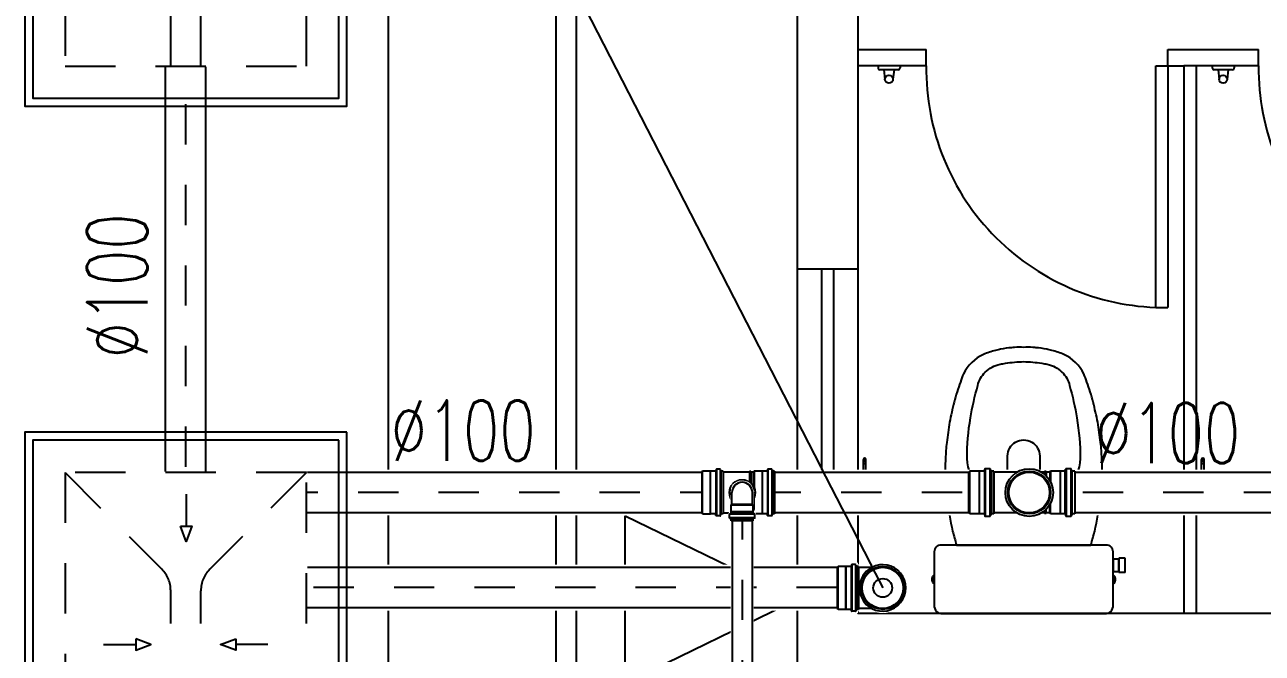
# Model space of a CAD drawing. Header units: inches. Extents: x 542787 to 543192, y 9574025 to 9574373.
# Drawn here: x 543036.852 to 543039.925, y 9574120.461 to 9574122.021 of the extents above; entities that cross this region are included whole.
import ezdxf
from ezdxf.enums import TextEntityAlignment as Align

# ---------------------------------------------------------------- set-up
doc = ezdxf.new("R2010")
doc.units = ezdxf.units.IN
doc.header["$MEASUREMENT"] = 0
for name, pattern in [('DASHDOT', [1, 0.5, -0.25, 0, -0.25]), ('HIDDEN', [0.375, 0.25, -0.125]), ('HIDDEN2', [4.7625, 3.175, -1.5875])]:
    doc.linetypes.add(name, pattern=pattern)
for name, color, linetype in [('EIXO', 8, 'Continuous'), ('I-ARQ', 8, 'Continuous'), ('I-CONEXAO', 1, 'Continuous'), ('I-ESGOTO', 6, 'Continuous'), ('I-NORMO_INST', 4, 'Continuous'), ('TINTERNO', 8, 'Continuous')]:
    doc.layers.add(name, color=color, linetype=linetype)
doc.styles.add('125', font='ROMANS.SHX', dxfattribs={"width": 0.7, "height": 0.25})
doc.styles.add('25', font='ROMANS.SHX', dxfattribs={"width": 0.7, "height": 0.05})

# ---------------------------------------------------------------- blocks, each defined once
blk = doc.blocks.new('*U157')
at = {"color": 2}
blk.add_wipeout([(0, 0.0569), (1.384, 0.0569), (1.384, -0.0569), (0, -0.0569)], dxfattribs=at)
for p, q in [((0, 0.05), (1.384, 0.05)), ((0, -0.05), (1.384, -0.05))]:
    blk.add_line(p, q)
at = {"layer": 'EIXO', "linetype": 'DASHDOT', "ltscale": 0.01}
blk.add_line((0, 0), (1.384, 0), dxfattribs=at)
blk = doc.blocks.new('*U162')
at = {"color": 2}
blk.add_wipeout([(0, 0.0569), (1.8134, 0.0569), (1.8134, -0.0569), (0, -0.0569)], dxfattribs=at)
for p, q in [((0, 0.05), (1.8134, 0.05)), ((0, -0.05), (1.8134, -0.05))]:
    blk.add_line(p, q)
at = {"layer": 'EIXO', "linetype": 'DASHDOT', "ltscale": 0.01}
blk.add_line((0, 0), (1.8134, 0), dxfattribs=at)
blk = doc.blocks.new('*U163')
at = {"color": 2}
blk.add_wipeout([(0, 0.0569), (5.4573, 0.0569), (5.4573, -0.0569), (0, -0.0569)], dxfattribs=at)
for p, q in [((0, 0.05), (5.4573, 0.05)), ((0, -0.05), (5.4573, -0.05))]:
    blk.add_line(p, q)
at = {"layer": 'EIXO', "linetype": 'DASHDOT', "ltscale": 0.01}
blk.add_line((0, 0), (5.4573, 0), dxfattribs=at)
blk = doc.blocks.new('*U164')
at = {"color": 2}
blk.add_wipeout([(-0.0285, 0), (-0.0285, 0.6613), (0.0285, 0.6613), (0.0285, 0)], dxfattribs=at)
for p, q in [((-0.025, 0), (-0.025, 0.6613)), ((0.025, 0), (0.025, 0.6613))]:
    blk.add_line(p, q)
at = {"layer": 'EIXO', "linetype": 'DASHDOT', "ltscale": 0.01}
blk.add_line((0, 0), (0, 0.6613), dxfattribs=at)
blk = doc.blocks.new('*U109')
at = {"color": 2}
blk.add_wipeout([(0.0569, 0), (0.0569, -20.7285), (-0.0569, -20.7285), (-0.0569, 0)], dxfattribs=at)
for p, q in [((-0.05, 0), (-0.05, -20.7285)), ((0.05, 0), (0.05, -20.7285))]:
    blk.add_line(p, q)
at = {"layer": 'EIXO', "linetype": 'DASHDOT', "ltscale": 0.01}
blk.add_line((0, 0), (0, -20.7285), dxfattribs=at)
blk = doc.blocks.new('*U70')
at = {"color": 2, "ltscale": 0.5}
blk.add_wipeout([(-0.302, -0.302), (0.302, -0.302), (0.302, 0.302), (-0.302, 0.302)], dxfattribs=at)
at = {"ltscale": 0.5}
blk.add_lwpolyline([(-0.4, -0.4), (0.4, -0.4), (0.4, 0.4), (-0.4, 0.4)], close=True, dxfattribs=at)
at = {"color": 8, "ltscale": 0.5}
blk.add_lwpolyline([(-0.38, -0.38), (0.38, -0.38), (0.38, 0.38), (-0.38, 0.38)], close=True, dxfattribs=at)
at = {"color": 8, "linetype": 'HIDDEN', "ltscale": 0.5}
blk.add_lwpolyline([(-0.3, -0.3), (0.3, -0.3), (0.3, 0.3), (-0.3, 0.3)], close=True, dxfattribs=at)
at = {"layer": 'I-CONEXAO', "color": 8, "linetype": 'HIDDEN', "ltscale": 0.5}
for p, q in [((-0.0375, 0.3), (-0.0375, -0.0064)), ((0.0375, 0.3), (0.0375, -0.0064)), ((-0.3, -0.3), (-0.0595, -0.0595)), ((0.3, -0.3), (0.0595, -0.0595))]:
    blk.add_line(p, q, dxfattribs=at)
at = {"layer": 'I-CONEXAO', "color": 8, "ltscale": 0.5}
for p, q in [((-0.2041, 0.127), (-0.1243, 0.127)), ((0.2041, 0.127), (0.1243, 0.127)), ((-0.0006, -0.2462), (-0.0006, -0.1664))]:
    blk.add_line(p, q, dxfattribs=at)
for points in [[(-0.1243, 0.113), (-0.1243, 0.1411), (-0.0865, 0.127)], [(0.1243, 0.113), (0.1243, 0.1411), (0.0865, 0.127)], [(0.0135, -0.1664), (-0.0147, -0.1664), (-0.0006, -0.1286)]]:
    blk.add_lwpolyline(points, close=True, dxfattribs=at)
at = {"layer": 'I-CONEXAO', "color": 8, "linetype": 'HIDDEN', "ltscale": 0.5}
for centre, start, end in [((-0.1125, -0.0064), 315, 0), ((0.1125, -0.0064), 180, 225)]:
    blk.add_arc(centre, 0.075, start, end, dxfattribs=at)
blk = doc.blocks.new('A$C125A11A8')
for p, q in [((0, -0.0531), (0, 0.0531)), ((0, 0.0531), (0.0061, 0.0531)), ((0.0074, 0.0541), (0.0084, 0.0581)), ((0.0097, 0.0591), (0.0214, 0.0591)), ((0.0097, -0.0577), (0.0097, 0.0577)), ((0.0214, -0.0577), (0.0214, 0.0577)), ((0.023, 0.0543), (0.0227, 0.0578)), ((0.0244, 0.0531), (0.0357, 0.0531)), ((0.0244, -0.0531), (0.0244, 0.0531)), ((0.0357, -0.0531), (0.0357, 0.0531)), ((0.0357, 0.0531), (0.036, 0.0527)), ((0.036, 0.0527), (0.0597, 0.0527)), ((0.0597, 0.0527), (0.0597, 0.0255)), ((0.0597, 0.0527), (0.0621, 0.0503)), ((0.0621, 0.0503), (0.0709, 0.0503)), ((0.0709, 0.0503), (0.071, 0.0523)), ((0.0709, 0.0503), (0.0709, 0.0415)), ((0.071, 0.0523), (0.075, 0.0523)), ((0.0751, 0.0503), (0.075, 0.0523)), ((0.0751, 0.0503), (0.082, 0.0503)), ((0.0751, 0.0503), (0.0751, 0.0454)), ((0.1438, 0.0503), (0.2007, 0.0503)), ((0.2007, -0.0531), (0.2007, 0.0531)), ((0.2007, 0.0531), (0.2067, 0.0531)), ((0.208, 0.0541), (0.2091, 0.0581)), ((0.2104, 0.0591), (0.2221, 0.0591)), ((0.2104, -0.0577), (0.2104, 0.0577)), ((0.2221, -0.0577), (0.2221, 0.0577)), ((0.2237, 0.0543), (0.2234, 0.0578)), ((0.225, 0.0531), (0.2363, 0.0531)), ((0.2363, 0.0531), (0.2367, 0.0527)), ((0.2367, 0.0527), (0.2603, 0.0527)), ((0.2603, 0.0527), (0.2627, 0.0503)), ((0.2627, 0.0503), (0.2627, -0.0503)), ((0.0597, -0.0527), (0.0597, -0.0255)), ((0, -0.0531), (0.0061, -0.0531)), ((0.0074, -0.0541), (0.0084, -0.0581)), ((0.0097, -0.0591), (0.0214, -0.0591)), ((0.023, -0.0543), (0.0227, -0.0578)), ((0.0244, -0.0531), (0.0357, -0.0531)), ((0.0357, -0.0531), (0.036, -0.0527)), ((0.036, -0.0527), (0.0597, -0.0527)), ((0.0597, -0.0527), (0.0621, -0.0503)), ((0.0621, -0.0503), (0.0709, -0.0503)), ((0.0709, -0.0503), (0.0709, -0.0415)), ((0.0709, -0.0503), (0.071, -0.0523)), ((0.071, -0.0523), (0.075, -0.0523)), ((0.0751, -0.0503), (0.075, -0.0523)), ((0.0751, -0.0503), (0.0751, -0.0454)), ((0.0751, -0.0503), (0.082, -0.0503)), ((0.1438, -0.0503), (0.2007, -0.0503)), ((0.2007, -0.0531), (0.2067, -0.0531)), ((0.208, -0.0541), (0.2091, -0.0581)), ((0.2104, -0.0591), (0.2221, -0.0591)), ((0.2237, -0.0543), (0.2234, -0.0578)), ((0.225, -0.0531), (0.2363, -0.0531)), ((0.2363, -0.0531), (0.2367, -0.0527)), ((0.2367, -0.0527), (0.2603, -0.0527)), ((0.2603, -0.0527), (0.2627, -0.0503))]:
    blk.add_line(p, q)
at = {"color": 8}
for p, q in [((0.0071, -0.0531), (0.0071, 0.0531)), ((0.0231, -0.0531), (0.0231, 0.0531)), ((0.036, -0.0527), (0.036, 0.0527)), ((0.0621, 0.0503), (0.0621, 0.03)), ((0.2007, 0.0503), (0.2007, -0.0503)), ((0.2007, 0.0503), (0.2007, -0.0503)), ((0.2078, -0.0531), (0.2078, 0.0531)), ((0.2238, -0.0531), (0.2238, 0.0531)), ((0.2363, 0.0531), (0.2363, -0.0531)), ((0.2367, 0.0527), (0.2367, -0.0527)), ((0.2603, 0.0527), (0.2603, -0.0527)), ((0.0621, -0.0503), (0.0621, -0.03))]:
    blk.add_line(p, q, dxfattribs=at)
for radius in [0.0591, 0.0507]:
    blk.add_circle((0.1129, 0), radius)
blk.add_circle((0.1129, 0), 0.0531, dxfattribs=at)
for centre, start, end in [((0.0061, 0.0544), 270, 345), ((0.0097, 0.0577), 90, 165), ((0.0214, 0.0577), 5, 90), ((0.0244, 0.0544), 185, 270), ((0.2067, 0.0544), 270, 345), ((0.2104, 0.0577), 90, 165), ((0.2221, 0.0577), 5, 90), ((0.225, 0.0544), 185, 270), ((0.0061, -0.0544), 15, 90), ((0.0097, -0.0577), 195, 270), ((0.0214, -0.0577), 270, 355), ((0.0244, -0.0544), 90, 175), ((0.2067, -0.0544), 15, 90), ((0.2104, -0.0577), 195, 270), ((0.2221, -0.0577), 270, 355), ((0.225, -0.0544), 90, 175)]:
    blk.add_arc(centre, 0.00133, start, end)
blk = doc.blocks.new('te100100')
at = {"color": 2}
blk.add_wipeout([(0.1503, -0.0577), (0.1267, -0.0577), (0.1263, -0.058), (0.116, -0.058), (0.1159, -0.0588), (0.1103, -0.064), (0.0986, -0.064), (0.0931, -0.0598), (0.0926, -0.058), (0.0845, -0.058), (0.0845, -0.0553), (0.0333, -0.0553), (0.0015, -0.0653), (-0.0327, -0.0553), (-0.0329, -0.0573), (-0.0447, -0.0573), (-0.0449, -0.0553), (-0.0479, -0.0553), (-0.0503, -0.0577), (-0.074, -0.0577), (-0.0743, -0.058), (-0.0847, -0.058), (-0.0848, -0.0588), (-0.0904, -0.064), (-0.1021, -0.064), (-0.1075, -0.0598), (-0.108, -0.058), (-0.1118, -0.058), (-0.1118, 0.0568), (-0.108, 0.0568), (-0.1075, 0.0586), (-0.1021, 0.0628), (-0.0904, 0.0628), (-0.0848, 0.0576), (-0.0847, 0.0568), (-0.0743, 0.0568), (-0.074, 0.0565), (-0.0503, 0.0565), (-0.0479, 0.0541), (-0.0449, 0.0541), (-0.0447, 0.0561), (-0.0329, 0.0561), (-0.0327, 0.0541), (0.0001, 0.0633), (0.0333, 0.0541), (0.0845, 0.0541), (0.0845, 0.0568), (0.0926, 0.0568), (0.0931, 0.0586), (0.0986, 0.0628), (0.1103, 0.0628), (0.1159, 0.0576), (0.116, 0.0568), (0.1263, 0.0568), (0.1267, 0.0565), (0.1503, 0.0565), (0.1509, 0.0515), (0.1509, -0.0527)], dxfattribs=at)
blk.add_blockref('A$C125A11A8', (-0.1118, -0.0006), dxfattribs=at)
blk = doc.blocks.new('J90100')
at = {"color": 1, "style": '25'}
for tag, flags, p in [('MARCA', 1, (0, -0.1877)), ('QUANT.', 3, (0, -0.2718))]:
    blk.add_attdef(tag, text='', height=0.05, dxfattribs=dict(at, flags=flags)).set_placement(p, align=Align.CENTER)
at = {"color": 2}
blk.add_wipeout([(0.0824, 0.0627), (0.0824, 0.0583), (0.093, 0.0583), (0.0932, 0.058), (0.113, 0.058), (0.1131, 0.0529), (0.1131, -0.0529), (0.113, -0.058), (0.0932, -0.058), (0.093, -0.0583), (0.0824, -0.0583), (0.0824, -0.0627), (0.0614, -0.0627), (0.0614, -0.0583), (0.055, -0.0583), (0.055, -0.0558), (0.0285, -0.0558), (0.0221, -0.0586), (0.016, -0.0606), (0.0052, -0.0624), (-0.0047, -0.0625), (-0.0124, -0.0614), (-0.0226, -0.0584), (-0.0345, -0.0523), (-0.0422, -0.0463), (-0.0467, -0.0418), (-0.0518, -0.0353), (-0.0551, -0.0298), (-0.0582, -0.0233), (-0.0609, -0.0148), (-0.0622, -0.0077), (-0.0627, 0), (-0.0622, 0.0078), (-0.0608, 0.0151), (-0.0589, 0.0215), (-0.0557, 0.0287), (-0.0513, 0.0359), (-0.0444, 0.0442), (-0.0357, 0.0515), (-0.0297, 0.0551), (-0.0226, 0.0584), (-0.0159, 0.0606), (-0.0058, 0.0624), (0.0025, 0.0626), (0.0119, 0.0615), (0.0208, 0.0591), (0.0285, 0.0558), (0.055, 0.0558), (0.055, 0.0583), (0.0614, 0.0583), (0.0614, 0.0627)], dxfattribs=at)
for p, q in [((0.0273, 0.0508), (0.06, 0.0508)), ((0.06, -0.0533), (0.06, 0.0533)), ((0.06, 0.0533), (0.0644, 0.0533)), ((0.0662, 0.0569), (0.0654, 0.054)), ((0.0672, 0.0577), (0.0766, 0.0577)), ((0.0672, -0.0567), (0.0672, 0.0567)), ((0.0766, -0.0567), (0.0766, 0.0567)), ((0.0776, 0.0567), (0.0778, 0.0542)), ((0.0788, 0.0533), (0.0909, 0.0533)), ((0.0909, 0.0533), (0.0912, 0.053)), ((0.1109, 0.053), (0.0912, 0.053)), ((0.1109, 0.053), (0.1131, 0.0508)), ((0.1131, -0.0508), (0.1131, 0.0508)), ((0.0273, -0.0508), (0.06, -0.0508)), ((0.06, -0.0533), (0.0644, -0.0533)), ((0.0662, -0.0569), (0.0654, -0.054)), ((0.0672, -0.0577), (0.0766, -0.0577)), ((0.0776, -0.0567), (0.0778, -0.0542)), ((0.0788, -0.0533), (0.0909, -0.0533)), ((0.0909, -0.0533), (0.0912, -0.053)), ((0.0912, -0.053), (0.1109, -0.053)), ((0.1109, -0.053), (0.1131, -0.0508))]:
    blk.add_line(p, q)
blk.add_circle((0, 0), 0.0533)
for centre, radius, start, end in [((0, 0), 0.0577, 61.785, 298.215), ((0, 0), 0.0577, 298.215, 61.785), ((0.0644, 0.0543), 0.001, 270, 345), ((0.0672, 0.0567), 0.001, 90, 165), ((0.0766, 0.0567), 0.001, 5, 90), ((0.0788, 0.0543), 0.001, 185, 270), ((0.0644, -0.0543), 0.001, 15, 90), ((0.0672, -0.0567), 0.001, 195, 270), ((0.0766, -0.0567), 0.001, 270, 355), ((0.0788, -0.0543), 0.001, 90, 175)]:
    blk.add_arc(centre, radius, start, end)
at = {"layer": 'TINTERNO'}
for p, q in [((0.06, -0.0508), (0.06, 0.0508)), ((0.0652, -0.0533), (0.0652, 0.0533)), ((0.0779, -0.0533), (0.0779, 0.0533)), ((0.0909, 0.0533), (0.0909, -0.0533)), ((0.0912, 0.053), (0.0912, -0.053)), ((0.1109, 0.053), (0.1109, -0.053))]:
    blk.add_line(p, q, dxfattribs=at)
blk.add_circle((0, 0), 0.0511, dxfattribs=at)
at = {"color": 1, "style": '25', "flags": 1}
blk.add_attdef('DESCRICAO', text='', height=0.05, dxfattribs=at).set_placement((0, -0.1085), align=Align.CENTER)
blk = doc.blocks.new('A$C01993D97')
for p, q in [((0, -0.0533), (0, 0.0532)), ((0, 0.0532), (0.0044, 0.0532)), ((0.0062, 0.0569), (0.0054, 0.054)), ((0.0072, 0.0576), (0.0166, 0.0576)), ((0.0072, -0.0567), (0.0072, 0.0566)), ((0.0166, -0.0567), (0.0166, 0.0566)), ((0.0176, 0.0567), (0.0178, 0.0542)), ((0.0188, 0.0532), (0.0309, 0.0532)), ((0.0309, -0.0533), (0.0309, 0.0532)), ((0.0309, 0.0532), (0.0312, 0.053)), ((0.0312, 0.053), (0.0509, 0.053)), ((0.0509, 0.053), (0.0509, 0.0119)), ((0.0509, 0.053), (0.0531, 0.0508)), ((0.0531, 0.0508), (0.0593, 0.0508)), ((0.0593, 0.0508), (0.0594, 0.0523)), ((0.0594, 0.0523), (0.0594, 0.0239)), ((0.0594, 0.0523), (0.0624, 0.0523)), ((0.0624, 0.0523), (0.0624, 0.0262)), ((0.0625, 0.0508), (0.0624, 0.0523)), ((0.0625, 0.0508), (0.128, 0.0508)), ((0.128, -0.0533), (0.128, 0.0532)), ((0.128, 0.0532), (0.1324, 0.0532)), ((0.1342, 0.0569), (0.1334, 0.054)), ((0.1352, 0.0576), (0.1446, 0.0576)), ((0.1352, -0.0567), (0.1352, 0.0566)), ((0.1446, -0.0567), (0.1446, 0.0566)), ((0.1456, 0.0567), (0.1458, 0.0542)), ((0.1468, 0.0532), (0.1589, 0.0532)), ((0.1589, 0.0532), (0.1592, 0.053)), ((0.1789, 0.053), (0.1592, 0.053)), ((0.1789, 0.053), (0.1811, 0.0508)), ((0.1811, -0.0508), (0.1811, 0.0508)), ((0.0509, -0.053), (0.0509, -0.0119)), ((0.0594, -0.0523), (0.0594, -0.0239)), ((0.0624, -0.0523), (0.0624, -0.0262)), ((0, -0.0533), (0.0044, -0.0533)), ((0.0062, -0.0569), (0.0054, -0.054)), ((0.0072, -0.0577), (0.0166, -0.0577)), ((0.0176, -0.0567), (0.0178, -0.0542)), ((0.0188, -0.0533), (0.0309, -0.0533)), ((0.0309, -0.0533), (0.0312, -0.053)), ((0.0312, -0.053), (0.0509, -0.053)), ((0.0509, -0.053), (0.0531, -0.0508)), ((0.0531, -0.0508), (0.0593, -0.0508)), ((0.0593, -0.0508), (0.0594, -0.0523)), ((0.0594, -0.0523), (0.0624, -0.0523)), ((0.0625, -0.0508), (0.0624, -0.0523)), ((0.0625, -0.0508), (0.128, -0.0508)), ((0.128, -0.0533), (0.1324, -0.0533)), ((0.1342, -0.0569), (0.1334, -0.054)), ((0.1352, -0.0577), (0.1446, -0.0577)), ((0.1456, -0.0567), (0.1458, -0.0542)), ((0.1468, -0.0533), (0.1589, -0.0533)), ((0.1589, -0.0533), (0.1592, -0.053)), ((0.1592, -0.053), (0.1789, -0.053)), ((0.1789, -0.053), (0.1811, -0.0508))]:
    blk.add_line(p, q)
at = {"color": 8}
for p, q in [((0.0052, -0.0533), (0.0052, 0.0532)), ((0.0179, -0.0533), (0.0179, 0.0532)), ((0.0312, -0.053), (0.0312, 0.053)), ((0.0531, 0.0508), (0.0531, 0.0163)), ((0.0593, 0.0508), (0.0593, 0.0238)), ((0.0625, 0.0508), (0.0625, 0.0263)), ((0.128, -0.0508), (0.128, 0.0508)), ((0.128, -0.0508), (0.128, 0.0508)), ((0.1332, -0.0533), (0.1332, 0.0532)), ((0.1459, -0.0533), (0.1459, 0.0532)), ((0.1589, 0.0532), (0.1589, -0.0533)), ((0.1592, 0.053), (0.1592, -0.053)), ((0.1789, 0.053), (0.1789, -0.053)), ((0.0531, -0.0508), (0.0531, -0.0163)), ((0.0593, -0.0508), (0.0593, -0.0238)), ((0.0625, -0.0508), (0.0625, -0.0263))]:
    blk.add_line(p, q, dxfattribs=at)
for radius in [0.0318, 0.0256]:
    blk.add_circle((0.0804, 0), radius)
blk.add_circle((0.0804, 0), 0.0273, dxfattribs=at)
for centre, start, end in [((0.0044, 0.0542), 270, 345), ((0.0072, 0.0566), 90, 165), ((0.0166, 0.0566), 5, 90), ((0.0188, 0.0542), 185, 270), ((0.1324, 0.0542), 270, 345), ((0.1352, 0.0566), 90, 165), ((0.1446, 0.0566), 5, 90), ((0.1468, 0.0542), 185, 270), ((0.0044, -0.0543), 15, 90), ((0.0072, -0.0567), 195, 270), ((0.0166, -0.0567), 270, 355), ((0.0188, -0.0543), 90, 175), ((0.1324, -0.0543), 15, 90), ((0.1352, -0.0567), 195, 270), ((0.1446, -0.0567), 270, 355), ((0.1468, -0.0543), 90, 175)]:
    blk.add_arc(centre, 0.001, start, end)
blk = doc.blocks.new('*U129')
at = {"color": 2}
blk.add_wipeout([(0.1019, -0.0526), (0.1008, -0.0564), (0.0811, -0.0564), (0.0808, -0.0567), (0.0692, -0.0567), (0.0691, -0.0577), (0.0654, -0.0611), (0.0559, -0.0611), (0.0523, -0.0583), (0.0519, -0.0567), (0.0461, -0.0567), (0.0461, -0.0542), (-0.0142, -0.0542), (-0.0143, -0.0557), (-0.0223, -0.0557), (-0.0224, -0.0542), (-0.025, -0.0542), (-0.0272, -0.0564), (-0.0469, -0.0564), (-0.0472, -0.0567), (-0.0588, -0.0567), (-0.0589, -0.0577), (-0.0626, -0.0611), (-0.0721, -0.0611), (-0.0757, -0.0583), (-0.0761, -0.0567), (-0.0792, -0.0567), (-0.0792, 0.0553), (-0.0761, 0.0553), (-0.0757, 0.0569), (-0.0721, 0.0597), (-0.0626, 0.0597), (-0.0589, 0.0563), (-0.0588, 0.0553), (-0.0453, 0.0553), (-0.0453, 0.0551), (-0.0272, 0.0551), (-0.025, 0.0529), (-0.0224, 0.0529), (-0.0223, 0.0544), (-0.0143, 0.0544), (-0.0142, 0.0529), (0.0461, 0.0529), (0.0461, 0.0553), (0.0519, 0.0553), (0.0523, 0.0569), (0.0559, 0.0597), (0.0654, 0.0597), (0.0691, 0.0563), (0.0692, 0.0553), (0.0827, 0.0553), (0.0827, 0.055), (0.1008, 0.055), (0.1019, 0.0513)], dxfattribs=at)
blk.add_blockref('A$C01993D97', (-0.0792, -0.0007), dxfattribs=at)
blk = doc.blocks.new('*U212')
at = {"color": 1, "style": '25'}
for tag, flags, p in [('DESCRICAO', 1, (0, -0.1085)), ('MARCA', 1, (0, -0.1877)), ('QUANT.', 3, (0, -0.2718))]:
    blk.add_attdef(tag, text='', height=0.05, dxfattribs=dict(at, flags=flags)).set_placement(p, align=Align.CENTER)
at = {"color": 2}
blk.add_wipeout([(-0.0287, 0.0245), (-0.0294, 0.0413), (-0.034, 0.0514), (-0.034, 0.0656), (-0.0294, 0.0656), (-0.0294, 0.07), (0, 0.07), (0.0294, 0.07), (0.0294, 0.0661), (0.034, 0.0661), (0.034, 0.0519), (0.0292, 0.0417), (0.0297, 0.0182), (0.0292, 0.0088), (0.0277, -0.01), (0.0239, -0.0196), (0.0192, -0.0234), (0.0124, -0.0273), (0.006, -0.0297), (-0.0054, -0.0291), (-0.0148, -0.0264), (-0.0211, -0.0214), (-0.0258, -0.0129), (-0.0287, -0.0036), (-0.0287, 0.0055)], dxfattribs=at)
for p, q in [((-0.0318, 0.0629), (-0.0318, 0.0542)), ((-0.0311, 0.0639), (-0.0281, 0.0647)), ((-0.0308, 0.0629), (0.0308, 0.0629)), ((-0.0274, 0.07), (0.0274, 0.07)), ((-0.0274, 0.07), (-0.0274, 0.0656)), ((0.0274, 0.07), (0.0274, 0.0656)), ((0.0311, 0.0639), (0.0281, 0.0647)), ((0.0318, 0.0629), (0.0318, 0.0542)), ((-0.0309, 0.0532), (-0.0283, 0.0529)), ((-0.0308, 0.0534), (0.0308, 0.0534)), ((-0.0274, 0.0519), (-0.0274, 0.0473)), ((-0.0274, 0.0473), (-0.0272, 0.0471)), ((0.0272, 0.0471), (-0.0272, 0.0471)), ((-0.0272, 0.0471), (-0.0272, 0.0303)), ((0.0274, 0.0473), (0.0272, 0.0471)), ((0.0272, 0.0471), (0.0272, 0.0303)), ((0.0274, 0.0519), (0.0274, 0.0473)), ((0.0309, 0.0532), (0.0283, 0.0529)), ((0.0272, 0.0303), (-0.0272, 0.0303)), ((-0.0272, 0.0303), (-0.0254, 0.0285)), ((-0.0254, 0.0285), (-0.0254, 0)), ((0.0272, 0.0303), (0.0254, 0.0285)), ((0.0254, 0.0285), (0.0254, 0))]:
    blk.add_line(p, q)
at = {"color": 8}
for p, q in [((-0.0274, 0.0649), (0.0274, 0.0649)), ((-0.0274, 0.0529), (0.0274, 0.0529)), ((0.0274, 0.0473), (-0.0274, 0.0473)), ((0.0254, 0.0285), (-0.0254, 0.0285))]:
    blk.add_line(p, q, dxfattribs=at)
for centre, radius, start, end in [((-0.0308, 0.0629), 0.001, 105, 180), ((-0.0283, 0.0656), 0.001, 285, 360), ((0.0283, 0.0656), 0.001, 180, 255), ((0.0308, 0.0629), 0.001, 360, 75), ((-0.0308, 0.0542), 0.001, 180, 265), ((-0.0283, 0.0519), 0.001, 360, 85), ((0.0283, 0.0519), 0.001, 95, 180), ((0.0308, 0.0542), 0.001, 275, 360), ((0, 0), 0.0254, 180, 360)]:
    blk.add_arc(centre, radius, start, end)
blk = doc.blocks.new('*U107')
blk.add_line((-0.007573, -0.023558), (0, 0))
blk.add_circle((0, 0), 0.000311)

msp = doc.modelspace()

# ---------------------------------------------------------------- linework, layer by layer
at = {"layer": 'I-ARQ'}
for p, q in [((543037.7544, 9574126.4995), (543037.7544, 9574103.7595)), ((543038.171, 9574124.7045), (543038.171, 9574105.5545)), ((543038.171, 9574124.7045), (543038.171, 9574105.5545)), ((543038.171, 9574124.7045), (543038.171, 9574105.5545)), ((543038.221, 9574124.7045), (543038.221, 9574105.5545)), ((543038.221, 9574124.7045), (543038.221, 9574105.5545)), ((543038.221, 9574124.7045), (543038.221, 9574105.5545)), ((543038.771, 9574120.067), (543038.771, 9574124.5045)), ((543038.921, 9574124.5045), (543038.921, 9574120.5589)), ((543038.921, 9574121.9589), (543039.091, 9574121.9589)), ((543039.091, 9574121.9189), (543039.091, 9574121.9589)), ((543039.691, 9574121.9189), (543039.691, 9574121.9589)), ((543039.691, 9574121.9589), (543039.916, 9574121.9589)), ((543039.916, 9574121.9189), (543039.916, 9574121.9589)), ((543039.916, 9574121.9189), (543039.916, 9574121.9589)), ((543039.091, 9574121.9189), (543038.921, 9574121.9189)), ((543038.9711, 9574121.9189), (543038.9711, 9574121.9139)), ((543039.0259, 9574121.9189), (543038.9711, 9574121.9189)), ((543039.0209, 9574121.9089), (543038.9761, 9574121.9089)), ((543038.9858, 9574121.9089), (543038.9883, 9574121.8854)), ((543039.0109, 9574121.9089), (543039.0083, 9574121.8854)), ((543039.0259, 9574121.9189), (543039.0259, 9574121.9139)), ((543039.661, 9574121.9189), (543039.691, 9574121.9189)), ((543039.661, 9574121.3189), (543039.661, 9574121.9189)), ((543039.681, 9574121.9189), (543039.731, 9574121.9189)), ((543039.691, 9574121.9189), (543039.691, 9574121.3189)), ((543039.731, 9574121.9189), (543039.731, 9574120.5589)), ((543039.916, 9574121.9189), (543039.731, 9574121.9189)), ((543039.761, 9574121.9189), (543039.761, 9574120.5589)), ((543039.8011, 9574121.9189), (543039.8011, 9574121.9139)), ((543039.8559, 9574121.9189), (543039.8011, 9574121.9189)), ((543039.8509, 9574121.9089), (543039.8061, 9574121.9089)), ((543039.8158, 9574121.9089), (543039.8183, 9574121.8854)), ((543039.8409, 9574121.9089), (543039.8383, 9574121.8854)), ((543039.8559, 9574121.9189), (543039.8559, 9574121.9139)), ((543038.9348, 9574120.8705), (543038.9348, 9574120.9419)), ((543038.9348, 9574120.9402), (543038.9408, 9574120.9402)), ((543038.9348, 9574120.937), (543038.9408, 9574120.937)), ((543038.9348, 9574120.9319), (543038.9408, 9574120.9319)), ((543038.9349, 9574120.9427), (543038.9406, 9574120.9427)), ((543038.9408, 9574120.8705), (543038.9408, 9574120.9419)), ((543039.7748, 9574120.8705), (543039.7748, 9574120.9419)), ((543039.7748, 9574120.9402), (543039.7808, 9574120.9402)), ((543039.7748, 9574120.937), (543039.7808, 9574120.937)), ((543039.7748, 9574120.9319), (543039.7808, 9574120.9319)), ((543039.7749, 9574120.9427), (543039.7806, 9574120.9427)), ((543039.7808, 9574120.8705), (543039.7808, 9574120.9419)), ((543038.9231, 9574120.8739), (543038.9231, 9574120.8439)), ((543038.9525, 9574120.8705), (543038.9231, 9574120.8705)), ((543038.9525, 9574120.8718), (543038.9525, 9574120.846)), ((543038.956, 9574120.8718), (543038.956, 9574120.846)), ((543039.7631, 9574120.8739), (543039.7631, 9574120.8439)), ((543039.7925, 9574120.8705), (543039.7631, 9574120.8705)), ((543039.7925, 9574120.8718), (543039.7925, 9574120.846)), ((543039.796, 9574120.8718), (543039.796, 9574120.846)), ((543038.9525, 9574120.8473), (543038.9231, 9574120.8473)), ((543038.9348, 9574120.8212), (543038.9348, 9574120.8473)), ((543038.9348, 9574120.8312), (543038.9408, 9574120.8312)), ((543038.9348, 9574120.8271), (543038.9408, 9574120.8271)), ((543038.9348, 9574120.825), (543038.9408, 9574120.825)), ((543038.9408, 9574120.8212), (543038.9408, 9574120.8473)), ((543039.7925, 9574120.8473), (543039.7631, 9574120.8473)), ((543039.7748, 9574120.8212), (543039.7748, 9574120.8473)), ((543039.7748, 9574120.8312), (543039.7808, 9574120.8312)), ((543039.7748, 9574120.8271), (543039.7808, 9574120.8271)), ((543039.7748, 9574120.825), (543039.7808, 9574120.825)), ((543039.7808, 9574120.8212), (543039.7808, 9574120.8473)), ((543039.1108, 9574120.7122), (543039.1108, 9574120.5797)), ((543039.5378, 9574120.7289), (543039.1278, 9574120.7289)), ((543039.5548, 9574120.5797), (543039.5548, 9574120.7122)), ((543041.396, 9574120.5589), (543038.921, 9574120.5589)), ((543039.1316, 9574120.5589), (543039.534, 9574120.5589))]:
    msp.add_line(p, q, dxfattribs=at)
at = {"layer": 'I-ARQ', "linetype": 'HIDDEN2'}
for p, q in [((543038.921, 9574121.4139), (543038.771, 9574121.4139)), ((543038.831, 9574121.4139), (543038.831, 9574120.9139)), ((543038.861, 9574120.9139), (543038.861, 9574121.4139)), ((543038.771, 9574120.9139), (543038.921, 9574120.9139))]:
    msp.add_line(p, q, dxfattribs=at)
at = {"layer": 'I-ARQ', "ltscale": 10}
for p, q in [((543038.3428, 9574120.8019), (543038.771, 9574120.5938)), ((543038.3428, 9574120.3857), (543038.3428, 9574120.8019)), ((543038.771, 9574120.5938), (543038.3428, 9574120.3857))]:
    msp.add_line(p, q, dxfattribs=at)
at = {"layer": 'I-ARQ', "linetype": 'ByBlock'}
for p, q in [((543039.5688, 9574120.6969), (543039.5688, 9574120.6609)), ((543039.5848, 9574120.6969), (543039.5688, 9574120.6969)), ((543039.5848, 9574120.6609), (543039.5848, 9574120.6969)), ((543039.5848, 9574120.6609), (543039.5688, 9574120.6609))]:
    msp.add_line(p, q, dxfattribs=at)
at = {"layer": 'I-ARQ'}
for points in [[(543039.4998, 9574120.7289, -0.003882), (543039.5093, 9574120.7639, 0.024258), (543039.5233, 9574120.8439, 0.02486), (543039.5273, 9574120.8939, 0.033324), (543039.5268, 9574120.9439, 0.02486), (543039.5238, 9574120.9839, 0.012268), (543039.5168, 9574121.0339, 0.015806), (543039.5053, 9574121.0839, 0.026699), (543039.4898, 9574121.1339, 0.021919), (543039.4823, 9574121.1539, 0.174675), (543039.4328, 9574121.2024, 0.045452), (543039.4028, 9574121.2119, 0.022856), (543039.39, 9574121.2151, 0.041289), (543039.3632, 9574121.2191, 0.039166), (543039.3575, 9574121.2195, 0.012899), (543039.3557, 9574121.2195, 0.04333), (543039.3328, 9574121.2199, 0.04333), (543039.31, 9574121.2195, 0.052091), (543039.3024, 9574121.2191, 0.041289), (543039.2757, 9574121.2151, 0.022856), (543039.2628, 9574121.2119, 0.045452), (543039.2328, 9574121.2024, 0.174675), (543039.1833, 9574121.1539, 0.021919), (543039.1758, 9574121.1339, 0.026699), (543039.1603, 9574121.0839, 0.015806), (543039.1488, 9574121.0339, 0.012268), (543039.1418, 9574120.9839, 0.02486), (543039.1388, 9574120.9439, 0.033324), (543039.1383, 9574120.8939, 0.02486), (543039.1423, 9574120.8439, 0.024258), (543039.1563, 9574120.7639, -0.003882), (543039.1658, 9574120.7289)], [(543039.2293, 9574120.8716, -0.234638), (543039.1923, 9574120.9439, -0.044666), (543039.2009, 9574121.0449, -0.031515), (543039.219, 9574121.1254, -0.151063), (543039.2376, 9574121.1582, -0.148094), (543039.2741, 9574121.1781, -0.031073), (543039.2877, 9574121.1803, -0.035055), (543039.3328, 9574121.1844, -0.035055), (543039.378, 9574121.1803, -0.031073), (543039.3916, 9574121.1781, -0.148094), (543039.428, 9574121.1582, -0.151063), (543039.4467, 9574121.1254, -0.031515), (543039.4648, 9574121.0449, -0.044666), (543039.4733, 9574120.9439, -0.234638), (543039.4364, 9574120.8716, -0.129345), (543039.3937, 9574120.8545, -0.041331), (543039.3328, 9574120.8499, -0.041331), (543039.272, 9574120.8545, -0.129345)]]:
    msp.add_lwpolyline(points, format="xyb", close=True, dxfattribs=at)
at = {"layer": 'I-ARQ', "linetype": 'ByBlock'}
msp.add_lwpolyline([(543039.2928, 9574120.8849), (543039.2928, 9574120.9501, -1.002091), (543039.3728, 9574120.9499), (543039.3728, 9574120.8849, -0.054282), (543039.3328, 9574120.8805, -0.054282), (543039.2928, 9574120.8849, 1.56536)], format="xyb", dxfattribs=at)
msp.add_lwpolyline([(543039.5688, 9574120.6634), (543039.5688, 9574120.6944), (543039.5548, 9574120.6944), (543039.5548, 9574120.6634)], close=True, dxfattribs=at)
for points in [[(543039.1108, 9574120.6349), (543039.1108, 9574120.6529), (543039.1079, 9574120.6529, 0.197763), (543039.1078, 9574120.6528, 0.161404), (543039.1048, 9574120.6438, 0.158802), (543039.1078, 9574120.635, 0.197763), (543039.1079, 9574120.6349)], [(543039.5577, 9574120.6349, 0.197763), (543039.5579, 9574120.635, 0.15883), (543039.5608, 9574120.6438, 0.161377), (543039.5579, 9574120.6528, 0.197763), (543039.5577, 9574120.6529), (543039.5548, 9574120.6529), (543039.5548, 9574120.6349)]]:
    msp.add_lwpolyline(points, format="xyb", close=True, dxfattribs=at)
at = {"layer": 'I-ARQ'}
for centre, radius in [((543038.9983, 9574121.8854), 0.01), ((543039.8283, 9574121.8854), 0.01), ((543038.9378, 9574120.8212), 0.003), ((543039.7778, 9574120.8212), 0.003)]:
    msp.add_circle(centre, radius, dxfattribs=at)
for centre, radius, start, end in [((543038.9761, 9574121.9139), 0.005, 180, 270), ((543039.0209, 9574121.9139), 0.005, 270, 0), ((543039.6826, 9574121.9105), 0.5917, 179.1906, 270.8094), ((543039.8061, 9574121.9139), 0.005, 180, 270), ((543039.8509, 9574121.9139), 0.005, 270, 0), ((543040.5118, 9574121.9147), 0.5958, 179.5965, 270.4035), ((543038.9378, 9574120.9419), 0.003, 0, 180), ((543039.7778, 9574120.9419), 0.003, 0, 180), ((543038.922, 9574120.8742), 0.00108, 342.7498, 197.2502), ((543038.9542, 9574120.8714), 0.00182, 13.2763, 166.7237), ((543039.762, 9574120.8742), 0.00108, 342.7498, 197.2502), ((543039.7942, 9574120.8714), 0.00182, 13.2763, 166.7237), ((543038.922, 9574120.8436), 0.00108, 162.7498, 17.2502), ((543038.9542, 9574120.8464), 0.00182, 193.2763, 346.7237), ((543039.762, 9574120.8436), 0.00108, 162.7498, 17.2502), ((543039.7942, 9574120.8464), 0.00182, 193.2763, 346.7237), ((543039.1272, 9574120.7125), 0.0164, 87.826, 181.2974), ((543039.5385, 9574120.7125), 0.0164, 358.7026, 92.174), ((543039.1297, 9574120.5778), 0.019, 174.255, 275.745), ((543039.5359, 9574120.5778), 0.019, 264.255, 5.745)]:
    msp.add_arc(centre, radius, start, end, dxfattribs=at)

# ---------------------------------------------------------------- block references
at = {"layer": 'I-ESGOTO', "color": 2, "rotation": 180}
msp.add_blockref('*U109', (543037.2518, 9574104.5235), dxfattribs=at)

# ---------------------------------------------------------------- texts
at = {"layer": 'I-NORMO_INST', "style": '125', "width": 0.7}
msp.add_text('%%C100', height=0.15, rotation=90, dxfattribs=at).set_placement((543037.1564, 9574121.1925))
for p in [(543037.7606, 9574120.9383), (543039.5106, 9574120.9321)]:
    msp.add_text('%%C100', height=0.15, dxfattribs=at).set_placement(p)

# ---------------------------------------------------------------- next in the draw order: block references
at = {"layer": 'I-ESGOTO', "color": 2, "rotation": 180}
for name, p in [('*U162', (543039.3467, 9574120.8595)), ('*U157', (543038.869, 9574120.6234))]:
    msp.add_blockref(name, p, dxfattribs=at)

# ---------------------------------------------------------------- next in the draw order: block references
for name, p in [('*U163', (543042.9797, 9574120.8595)), ('J90100', (543038.9827, 9574120.6228))]:
    msp.add_blockref(name, p, dxfattribs=at)

# ---------------------------------------------------------------- next in the draw order: block references
at = {"layer": 'I-ESGOTO', "rotation": 180}
for name, p in [('*U70', (543037.2518, 9574120.6095)), ('*U164', (543038.6338, 9574120.8432))]:
    msp.add_blockref(name, p, dxfattribs=at)
at = {"layer": 'I-ESGOTO', "color": 2, "rotation": 180}
msp.add_blockref('te100100', (543039.3478, 9574120.8589), dxfattribs=at)

# ---------------------------------------------------------------- next in the draw order: block references
at = {"layer": 'I-ESGOTO', "rotation": 180}
msp.add_blockref('*U129', (543038.635, 9574120.8588), dxfattribs=at)

# ---------------------------------------------------------------- next in the draw order: block references
msp.add_blockref('*U212', (543038.6337, 9574120.8595), dxfattribs=at)

# ---------------------------------------------------------------- next in the draw order: block references
at = {"layer": 'I-NORMO_INST', "xscale": 75, "yscale": 75, "zscale": 75, "rotation": 224.9999999999999}
msp.add_blockref('*U107', (543038.9827, 9574120.6228), dxfattribs=at)

# ---------------------------------------------------------------- next in the draw order: block references
at = {"layer": 'I-ESGOTO', "rotation": 180}
msp.add_blockref('*U70', (543037.2518, 9574122.2183), dxfattribs=at)

doc.saveas('drawing.dxf')
